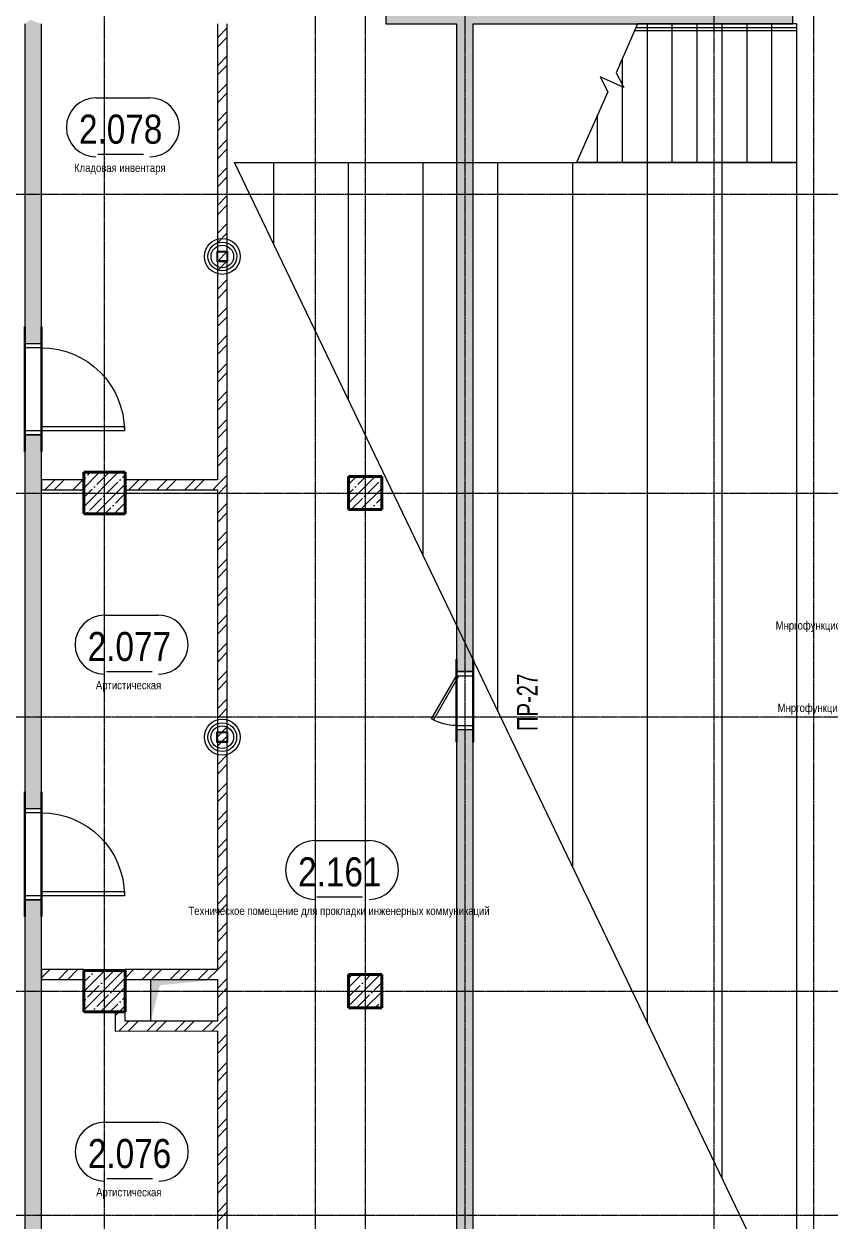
# Model space of a CAD drawing. Header units: millimetres. Extents: x -65509 to 912790, y 446 to 713294.
# Drawn here: x 191186 to 200895, y 203407 to 217825 of the extents above; entities that cross this region are included whole.
import ezdxf
from ezdxf.enums import TextEntityAlignment as Align

# ---------------------------------------------------------------- set-up
doc = ezdxf.new("R2010")
doc.units = ezdxf.units.MM
doc.linetypes.add('CENTER2', pattern=[28.575, 19.05, -3.175, 3.175, -3.175])
doc.linetypes.add('HIDDEN2', pattern=[4.7625, 3.175, -1.5875])
doc.layers.get('Defpoints').update_dxf_attribs({"color": 250})
for name, color, linetype, lineweight in [('A-AREA', 250, 'Continuous', 15), ('A-Wall-Open', 250, 'Continuous', 5), ('АР_Area', 250, 'Continuous', 5), ('АР_Двери', 5, 'Continuous', 9), ('АР_Колонны', 250, 'Continuous', 30), ('АР_площадь пом', 250, 'Continuous', 5), ('АР_Стены ЖБ', 250, 'Continuous', 35), ('АР_Стены кирпич', 250, 'Continuous', 20), ('АР_Стены ПЕНОблок', 250, 'Continuous', 20), ('АР_Ф_ЛК', 250, 'Continuous', 5), ('АР_Штриховка', 250, 'Continuous', 0), ('Двери кабины', 250, 'Continuous', 0), ('КМ_Фахверки', 250, 'Continuous', 25), ('ОВ_Шахты', 250, 'Continuous', 5), ('РД_Оси_100', 250, 'Continuous', 0)]:
    doc.layers.add(name, color=color, linetype=linetype, lineweight=lineweight)
for name, color, linetype, lineweight, plot in [('АР_Делит', 250, 'Continuous', 0, False), ('РД_Проем', 250, 'Continuous', 0, False), ('РД_проем_инж перемыч_подсчет', 250, 'Continuous', 30, False)]:
    doc.layers.add(name, color=color, linetype=linetype, lineweight=lineweight, plot=plot)
doc.layers.add('ЛК_Открытая', color=250, linetype='Continuous')
doc.layers.add('РД_Перемычка инж проемов', color=250, linetype='Continuous')
doc.styles.add('Arial0', font='arial.ttf')
doc.styles.add('style1', font='ARIALN.TTF')
doc.styles.add('ккк', font='isocpeur.ttf', dxfattribs={"width": 0.85, "oblique": 15})
pattern_1 = [(95, (142195.16, 127275.07), (140.09465, 117.55338), [19.05, -209.55]), (40, (142195.16, 127275.07), (-160.01845, 110.17673), [15.24, -167.6406]), (145.45144, (142206.83, 127284.87), (-19.9238, 227.7301), [16.19, -178.09024]), (91.1842, (142159.24, 127311), (221.41024, 161.9534), [28.575, -314.325]), (141.63556, (142177.7, 127324.5), (-7.0866, 342.82676), [24.285, -267.1356]), (36.18415, (142159.24, 127311), (-7.0866, 342.8268), [22.86, -251.4597]), (66, (142186.18, 127319.97), (179.51998, 34.89515), [19.05, -209.55]), (11, (142186.18, 127319.97), (-86.53993, 173.9412), [15.24, -167.64]), (116.45145, (142201.14, 127322.88), (92.98005, 208.83634), [16.19, -178.08994]), (82.5, (142195.16, 127275.07), (-57.60547, 61.973414), [0, -165.608, 0, -170.18, 0, -168.275]), (52.5, (142195.16, 127275.07), (-23.58973, 118.087), [0, -97.028, 0, -161.798, 0, -64.135]), (12.5, (142155.105, 127235.02), (99.927863, 91.826196), [0, -63.5, 0, -198.12, 0, -262.89]), (2.5, (142137.14, 127217.06), (86.7639, 122.72239), [0, -82.55, 0, -131.572, 0, -186.69])]
pattern_2 = [(45, (142195.16, 127275.07), (-168.3798, 168.3798), []), (45, (142307.4, 127275.07), (-168.3798, 168.3798), [])]
pattern_3 = [(45, (142195.16, 127275.07), (-112.2532, 112.2532), []), (45, (142307.41, 127275.07), (-112.2532, 112.2532), [198.4375, -39.6875, 0, -39.6875])]

# ---------------------------------------------------------------- blocks, each defined once
blk = doc.blocks.new('СОШ_2200_АР_ОСИ_М100_28.05.24')
at = {"layer": 'РД_Оси_100', "linetype": 'CENTER2'}
for p, q in [((49960, -6155), (49960, 139938.679)), ((-5954.958, 88500), (119910, 88500)), ((-5954.958, 84900), (119910, 84900)), ((119910, 82200), (-5954.958, 82200)), ((-5954.958, 78900), (119910, 78900)), ((119910, 76200), (-5954.958, 76200))]:
    blk.add_line(p, q, dxfattribs=at)
for points in [[(52500, 139938.679), (52500, -5755), (52358.276, -6155)], [(53100, 139938.679), (53100, -5755), (52949.266, -6155)], [(54300, 139938.679), (54300, -6155)], [(57300, 139938.679), (57300, -6155)], [(58500, 139938.679), (58500, -6155)]]:
    blk.add_lwpolyline(points, dxfattribs=at)
blk = doc.blocks.new('ЛК_открытая 1 эт 1500')
at = {"layer": 'АР_Ф_ЛК', "color": 5, "lineweight": 0}
for p, q in [((-920, 0), (-920, 2654)), ((-920, 2400), (-343, 2400)), ((-920, 2100), (338, 2100)), ((665, 0), (665, 1956)), ((705, 0), (705, 1938)), ((750, 0), (750, 1918)), ((-920, 1800), (750, 1800)), ((-920, 1500), (750, 1500)), ((-920, 1200), (750, 1200)), ((-920, 900), (750, 900)), ((-920, 600), (750, 600)), ((-920, 300), (750, 300)), ((-920, 0), (750, 0))]:
    blk.add_line(p, q, dxfattribs=at)
blk.add_lwpolyline([(750, 1918), (162, 2177), (-16, 2085), (111, 2371), (-67, 2278), (-920, 2654)], dxfattribs=at)
at = {"layer": 'АР_Ф_ЛК', "lineweight": 0}
blk.add_lwpolyline([(-85, 2071, 0, 150, 0), (-85, 1604, 0, 0, 0), (-85, 0, 0, 0, 0)], format="xyseb", dxfattribs=at)
blk = doc.blocks.new('otv')
at = {"linetype": 'Continuous'}
blk.add_lwpolyline([(0, -1), (0, 0), (1, 0), (1, -1)], close=True, dxfattribs=at)
blk.add_solid([(0, -1), (0, 0), (0.135, -0.137), (1, 0)], dxfattribs=at)
blk = doc.blocks.new('Ф_крпич 120')
at = {"layer": 'АР_Делит', "color": 1}
for radius in [216, 173, 136]:
    blk.add_circle((60, -60), radius, dxfattribs=at)
at = {"layer": 'КМ_Фахверки'}
blk.add_lwpolyline([(0, 0), (120, 0), (120, -120), (0, -120)], close=True, dxfattribs=at)
at = {"layer": 'КМ_Фахверки', "lineweight": 5}
blk.add_lwpolyline([(6, -6), (114, -6), (114, -114), (6, -114)], close=True, dxfattribs=at)
blk = doc.blocks.new('MOK-МаркаПом_овал_ареал')
for p, q in [((-2.99, 3.76), (3.52, 3.76)), ((-2.75, -3), (2.75, -3))]:
    blk.add_line(p, q)
for centre, radius, start, end in [((-2.99, 0.21), 3.55, 90, 270), ((3.52, 0.21), 3.55, 270, 90), ((-7.41, 0), 7.16, 0, 0.001)]:
    blk.add_arc(centre, radius, start, end)
at = {"color": 0, "style": 'style1'}
blk.add_attdef('АР-ПОМЕЩЕНИЕ:НОМЕР', text='', height=3, dxfattribs=at).set_placement((0.26, 0), align=Align.MIDDLE)
blk = doc.blocks.new('MOK-МаркаПомещения1')
at = {"layer": 'A-AREA', "color": 0}
blk.add_line((-3.65, -1.94), (3.65, -1.94), dxfattribs=at)
at = {"layer": 'A-AREA', "color": 0, "style": 'style1'}
blk.add_attdef('АР-ПОМЕЩЕНИЕ:ПЛОЩАДЬ', text='', height=3, dxfattribs=at).set_placement((0, 0), align=Align.MIDDLE)
at = {"layer": 'Defpoints', "style": 'style1', "flags": 8}
blk.add_attdef('АР-ПОМЕЩЕНИЕ:НАИМЕНОВАНИЕ', text='', height=1, dxfattribs=at).set_placement((0, 2.96), align=Align.MIDDLE)
blk = doc.blocks.new('MOK-МаркаПеремычки')
at = {"color": 0, "style": 'ккк', "oblique": 15, "width": 0.85}
blk.add_attdef('АР-ПРОЕМ:ПЕРЕМЫЧКА', text='', height=2.5, dxfattribs=at).set_placement((0, 0), align=Align.MIDDLE)

msp = doc.modelspace()

# ---------------------------------------------------------------- hatches: boundary and pattern name
at = {"layer": 'АР_Штриховка', "linetype": 'Continuous', "lineweight": 0}
h = msp.add_hatch(dxfattribs=at)
h.set_pattern_fill('AR-CONC', color=256, angle=45, style=0)
h.set_pattern_definition([(95, (142195.16, 127275.07), (140.09465, 117.55338), [19.05, -209.55]), (40, (142195.16, 127275.07), (-160.01845, 110.17673), [15.24, -167.6406]), (145.45144, (142206.83, 127284.87), (-19.9238, 227.7301), [16.19, -178.09024]), (91.1842, (142159.24, 127311), (221.41024, 161.9534), [28.575, -314.325]), (141.63556, (142177.7, 127324.5), (-7.0866, 342.82676), [24.285, -267.1356]), (36.18415, (142159.24, 127311), (-7.0866, 342.8268), [22.86, -251.4597]), (66, (142186.18, 127319.97), (179.51998, 34.89515), [19.05, -209.55]), (11, (142186.18, 127319.97), (-86.53993, 173.9412), [15.24, -167.64]), (116.45145, (142201.14, 127322.88), (92.98005, 208.83634), [16.19, -178.08994]), (82.5, (142195.16, 127275.07), (-57.60547, 61.973414), [0, -165.608, 0, -170.18, 0, -168.275]), (52.5, (142195.16, 127275.07), (-23.58973, 118.087), [0, -97.028, 0, -161.798, 0, -64.135]), (12.5, (142155.105, 127235.02), (99.927863, 91.826196), [0, -63.5, 0, -198.12, 0, -262.89]), (2.5, (142137.14, 127217.06), (86.7639, 122.72239), [0, -82.55, 0, -131.572, 0, -186.69])])
h.paths.add_polyline_path([(195545.157, 218025.073), (195545.157, 217825.073), (196395.157, 217825.073), (196461.824, 217875.073), (196395.157, 218025.073)], flags=0)
h.paths.add_polyline_path([(196395.157, 218025.073), (196461.824, 217875.073), (196595.157, 217825.073), (200445.157, 217825.073), (200445.157, 218025.073)], flags=0)
h = msp.add_hatch(dxfattribs=at)
h.set_pattern_fill('AR-CONC', color=256, angle=-315, style=0)
h.set_pattern_definition(pattern_1)
h.paths.add_polyline_path([(191395.157, 217825.073), (191261.824, 217875.073), (191195.157, 217825.073), (191195.157, 213975.073), (191395.157, 213975.073)], flags=0)
h.paths.add_polyline_path([(191395.157, 212875.073), (191195.157, 212875.073), (191195.157, 208375.073), (191395.157, 208375.073)], flags=0)
h.paths.add_polyline_path([(191395.157, 207275.073), (191195.157, 207275.073), (191195.157, 201875.073), (191395.157, 201875.073)], flags=0)
h.paths.add_polyline_path([(191395.157, 200775.073), (191195.157, 200775.073), (191195.157, 200175.073), (191395.157, 200375.073)], flags=0)
h = msp.add_hatch(dxfattribs=at)
h.set_pattern_fill('AR-CONC', color=256, angle=-315, style=0)
h.set_pattern_definition(pattern_1)
h.paths.add_polyline_path([(196595.157, 217825.073), (196461.824, 217875.073), (196395.157, 217825.073), (196395.157, 210025.073), (196595.157, 210025.073)], flags=0)
h.paths.add_polyline_path([(196595.157, 209325.073), (196395.157, 209325.073), (196395.157, 200375.073), (196461.824, 200325.073), (196595.157, 200375.073)], flags=0)
h = msp.add_hatch(dxfattribs=at)
h.set_pattern_fill('ANSI32', color=256, scale=25, style=0)
h.set_pattern_definition([(45, (142195.16, 127275.07), (-168.3798, 168.3798), []), (45, (142307.4, 127275.07), (-168.3798, 168.3798), [])])
h.paths.add_polyline_path([(193515.157, 206435.073), (193545.157, 206355.073), (193635.157, 206315.073), (193635.157, 212215.073), (193545.157, 212255.073), (193515.157, 212215.073)], flags=0)
h.paths.add_polyline_path([(193515.157, 212335.073), (193545.157, 212255.073), (193635.157, 212215.073), (193635.157, 217825.073), (193515.157, 217825.073)], flags=0)
h.paths.add_polyline_path([(193515.157, 200375.073), (193635.157, 200375.073), (193635.157, 205696.45), (193545.157, 205736.349), (193515.157, 205696.316)], flags=0)
h.paths.add_polyline_path([(193515.157, 205816.316), (193545.157, 205736.349), (193635.157, 205696.45), (193635.157, 206315.073), (193545.157, 206355.073), (193515.157, 206315.073)], flags=0)
at = {"layer": 'АР_Штриховка', "linetype": 'Continuous', "lineweight": 5}
h = msp.add_hatch(dxfattribs=at)
h.set_pattern_fill('ANSI35', color=256, scale=25, style=0)
h.set_pattern_definition(pattern_3)
h.paths.add_polyline_path([(191905.157, 211925.073), (192405.157, 211925.073), (192405.157, 212425.073), (191905.157, 212425.073)], flags=0)
at = {"layer": 'АР_Штриховка', "linetype": 'Continuous', "lineweight": 0}
h = msp.add_hatch(dxfattribs=at)
h.set_pattern_fill('ANSI32', color=256, scale=25, style=0)
h.set_pattern_definition(pattern_2)
h.paths.add_polyline_path([(191395.157, 212335.073), (191395.157, 212215.073), (191905.157, 212215.073), (191905.157, 212335.073)], flags=0)
h = msp.add_hatch(dxfattribs=at)
h.set_pattern_fill('ANSI32', color=256, scale=25, style=0)
h.set_pattern_definition(pattern_2)
h.paths.add_polyline_path([(192405.157, 212335.073), (192405.157, 212215.073), (193515.157, 212215.073), (193545.157, 212255.073), (193515.157, 212335.073)], flags=0)
at = {"layer": 'АР_Штриховка', "linetype": 'Continuous', "lineweight": 5}
h = msp.add_hatch(dxfattribs=at)
h.set_pattern_fill('ANSI35', color=256, scale=25, style=0)
h.set_pattern_definition(pattern_3)
h.paths.add_polyline_path([(195095.157, 211975.073), (195495.157, 211975.073), (195495.157, 212375.073), (195095.157, 212375.073)], flags=0)
at = {"layer": 'АР_Штриховка', "linetype": 'Continuous', "lineweight": 0}
h = msp.add_hatch(dxfattribs=at)
h.set_pattern_fill('ANSI32', color=256, scale=25, style=0)
h.set_pattern_definition(pattern_2)
h.paths.add_polyline_path([(191395.157, 206435.073), (191395.157, 206315.073), (191905.157, 206315.073), (191905.157, 206435.073)], flags=0)
at = {"layer": 'АР_Штриховка', "linetype": 'Continuous', "lineweight": 5}
h = msp.add_hatch(dxfattribs=at)
h.set_pattern_fill('ANSI35', color=256, scale=25, style=0)
h.set_pattern_definition(pattern_3)
h.paths.add_polyline_path([(191905.157, 205925.073), (192405.157, 205925.073), (192405.157, 206425.073), (191905.157, 206425.073)], flags=0)
at = {"layer": 'АР_Штриховка', "linetype": 'Continuous', "lineweight": 0}
h = msp.add_hatch(dxfattribs=at)
h.set_pattern_fill('ANSI32', color=256, scale=25, style=0)
h.set_pattern_definition(pattern_2)
h.paths.add_polyline_path([(192405.157, 206435.073), (192405.157, 206315.073), (193515.157, 206315.073), (193545.157, 206355.073), (193515.157, 206435.073)], flags=0)
at = {"layer": 'АР_Штриховка', "linetype": 'Continuous', "lineweight": 5}
h = msp.add_hatch(dxfattribs=at)
h.set_pattern_fill('ANSI35', color=256, scale=25, style=0)
h.set_pattern_definition(pattern_3)
h.paths.add_polyline_path([(195095.157, 205975.073), (195495.157, 205975.073), (195495.157, 206375.073), (195095.157, 206375.073)], flags=0)
at = {"layer": 'АР_Штриховка', "linetype": 'Continuous', "lineweight": 0}
h = msp.add_hatch(dxfattribs=at)
h.set_pattern_fill('ANSI32', color=256, scale=25, style=0)
h.set_pattern_definition([(45, (142195.16, 127275.07), (-168.3798, 168.3798), []), (45, (142307.4, 127275.07), (-168.3798, 168.3798), [])])
h.paths.add_polyline_path([(192285.157, 205694.939), (192405.157, 205815.073), (192405.157, 205925.077), (192285.157, 205925.077)], flags=0)
h = msp.add_hatch(dxfattribs=at)
h.set_pattern_fill('ANSI32', color=256, scale=25, style=0)
h.set_pattern_definition([(45, (142195.16, 127275.07), (-168.3798, 168.3798), []), (45, (142307.4, 127275.07), (-168.3798, 168.3798), [])])
h.paths.add_polyline_path([(192405.157, 205815.073), (192285.157, 205694.939), (193515.157, 205696.316), (193545.157, 205736.349), (193515.157, 205816.316)], flags=0)

# ---------------------------------------------------------------- linework, layer by layer
at = {"layer": 'A-Wall-Open', "linetype": 'Continuous', "lineweight": 5}
for p, q in [((196395.157, 210025.073), (196395.157, 209325.073)), ((196595.157, 210025.073), (196595.157, 209325.073))]:
    msp.add_line(p, q, dxfattribs=at)
at = {"layer": 'АР_Двери', "linetype": 'Continuous', "lineweight": 9}
for points in [[(191195.157, 213925.073), (191195.157, 213975.073), (191395.157, 213975.073), (191395.157, 213925.073)], [(191395.157, 212925.073), (191395.157, 212975.073), (192395.157, 212975.073), (192395.157, 212925.073)], [(191195.157, 212925.073), (191195.157, 212875.073), (191395.157, 212875.073), (191395.157, 212925.073)], [(191195.157, 208325.073), (191195.157, 208375.073), (191395.157, 208375.073), (191395.157, 208325.073)], [(191395.157, 207325.073), (191395.157, 207375.073), (192395.157, 207375.073), (192395.157, 207325.073)], [(191195.157, 207325.073), (191195.157, 207275.073), (191395.157, 207275.073), (191395.157, 207325.073)]]:
    msp.add_lwpolyline(points, close=True, dxfattribs=at)
at = {"layer": 'АР_Двери', "linetype": 'Continuous', "lineweight": 9, "extrusion": (0, 0, -1)}
for centre in [(-191395.157, 212925.073), (-191395.157, 207325.073)]:
    msp.add_arc(centre, 1000, 90, 180, dxfattribs=at)
at = {"layer": 'АР_Колонны', "linetype": 'HIDDEN2', "lineweight": 25}
for p, q in [((191905.157, 212425.073), (192405.157, 212425.073)), ((191905.157, 211925.073), (191905.157, 212425.073)), ((192405.157, 212425.073), (192405.157, 211925.073)), ((195095.157, 212375.073), (195495.157, 212375.073)), ((195095.157, 211975.073), (195095.157, 212375.073)), ((195495.157, 212375.073), (195495.157, 211975.073)), ((195495.157, 211975.073), (195095.157, 211975.073)), ((192405.157, 211925.073), (191905.157, 211925.073)), ((191905.157, 206425.073), (192405.157, 206425.073)), ((191905.157, 205925.073), (191905.157, 206425.073)), ((192405.157, 206425.073), (192405.157, 205925.073)), ((195095.157, 206375.073), (195495.157, 206375.073)), ((195095.157, 205975.073), (195095.157, 206375.073)), ((195495.157, 206375.073), (195495.157, 205975.073)), ((192405.157, 205925.073), (191905.157, 205925.073)), ((195495.157, 205975.073), (195095.157, 205975.073))]:
    msp.add_line(p, q, dxfattribs=at)
at = {"layer": 'АР_Колонны', "linetype": 'Continuous', "lineweight": 35}
for p, q in [((191905.157, 212425.073), (192405.157, 212425.073)), ((191905.157, 211925.073), (191905.157, 212425.073)), ((192405.157, 211925.073), (192405.157, 212425.073)), ((195095.157, 212375.073), (195495.157, 212375.073)), ((195095.157, 211975.073), (195095.157, 212375.073)), ((195495.157, 211975.073), (195495.157, 212375.073)), ((195095.157, 211975.073), (195495.157, 211975.073)), ((191905.157, 211925.073), (192405.157, 211925.073)), ((191905.157, 211925.073), (192405.157, 211925.073)), ((191905.157, 206425.073), (192405.157, 206425.073)), ((191905.157, 205925.073), (191905.157, 206425.073)), ((192405.157, 205925.073), (192405.157, 206425.073)), ((195095.157, 206375.073), (195495.157, 206375.073)), ((195095.157, 205975.073), (195095.157, 206375.073)), ((195495.157, 205975.073), (195495.157, 206375.073)), ((191905.157, 205925.073), (192405.157, 205925.073)), ((191905.157, 205925.073), (192405.157, 205925.073)), ((195095.157, 205975.073), (195495.157, 205975.073))]:
    msp.add_line(p, q, dxfattribs=at)
at = {"layer": 'АР_Стены ЖБ', "linetype": 'Continuous', "lineweight": 40}
for p, q in [((192405.157, 212425.073), (191905.157, 212425.073)), ((191905.157, 212425.073), (191905.157, 211925.073)), ((192405.157, 211925.073), (192405.157, 212425.073)), ((195495.157, 212375.073), (195095.157, 212375.073)), ((195095.157, 212375.073), (195095.157, 211975.073)), ((195495.157, 211975.073), (195495.157, 212375.073)), ((195095.157, 211975.073), (195495.157, 211975.073)), ((191905.157, 211925.073), (192405.157, 211925.073)), ((192405.157, 206425.073), (191905.157, 206425.073)), ((191905.157, 206425.073), (191905.157, 205925.073)), ((192405.157, 205925.073), (192405.157, 206425.073)), ((195495.157, 206375.073), (195095.157, 206375.073)), ((195095.157, 206375.073), (195095.157, 205975.073)), ((195495.157, 205975.073), (195495.157, 206375.073)), ((191905.157, 205925.073), (192405.157, 205925.073)), ((195095.157, 205975.073), (195495.157, 205975.073))]:
    msp.add_line(p, q, dxfattribs=at)
at = {"layer": 'АР_Стены кирпич', "linetype": 'Continuous', "lineweight": 20}
for p, q in [((193515.157, 217825.073), (193515.157, 212335.073)), ((193635.157, 200375.073), (193635.157, 217825.073)), ((191395.157, 212335.073), (191395.157, 212215.073)), ((191905.157, 212335.073), (191395.157, 212335.073)), ((191905.157, 212215.073), (191905.157, 212335.073)), ((192405.157, 212335.073), (192405.157, 212215.073)), ((193515.157, 212335.073), (192405.157, 212335.073)), ((191395.157, 212215.073), (191905.157, 212215.073)), ((192405.157, 212215.073), (193515.157, 212215.073)), ((193515.157, 212215.073), (193515.157, 206435.073)), ((191395.157, 206435.073), (191395.157, 206315.073)), ((191905.157, 206435.073), (191395.157, 206435.073)), ((191905.157, 206315.073), (191905.157, 206435.073)), ((192405.157, 206435.073), (192405.157, 206315.073)), ((193515.157, 206435.073), (192405.157, 206435.073)), ((191395.157, 206315.073), (191905.157, 206315.073)), ((192405.157, 206315.073), (193515.157, 206315.073)), ((193515.157, 206315.073), (193515.157, 205816.316)), ((192405.157, 205925.077), (192285.157, 205925.077)), ((192285.157, 205925.077), (192285.157, 205694.939)), ((192405.157, 205815.073), (192405.157, 205925.077)), ((193515.157, 205816.316), (192405.157, 205815.073)), ((192285.157, 205694.939), (193515.157, 205696.316)), ((193515.157, 205696.316), (193515.157, 200375.073))]:
    msp.add_line(p, q, dxfattribs=at)
at = {"layer": 'АР_Стены ПЕНОблок', "linetype": 'Continuous', "lineweight": 20}
for p, q in [((195545.157, 218025.073), (195545.157, 217825.073)), ((200445.157, 217825.073), (200445.157, 218025.073)), ((191195.157, 217825.073), (191195.157, 213975.073)), ((191395.157, 213975.073), (191395.157, 217825.073)), ((195545.157, 217825.073), (196395.157, 217825.073)), ((196395.157, 217825.073), (196395.157, 210025.073)), ((196595.157, 210025.073), (196595.157, 217825.073)), ((196595.157, 217825.073), (200445.157, 217825.073)), ((191195.157, 213975.073), (191395.157, 213975.073)), ((191395.157, 212875.073), (191195.157, 212875.073)), ((191195.157, 212875.073), (191195.157, 208375.073)), ((191395.157, 208375.073), (191395.157, 212875.073)), ((196395.157, 210025.073), (196595.157, 210025.073)), ((196595.157, 209325.073), (196395.157, 209325.073)), ((196395.157, 209325.073), (196395.157, 200375.073)), ((196595.157, 200375.073), (196595.157, 209325.073)), ((191195.157, 208375.073), (191395.157, 208375.073)), ((191395.157, 207275.073), (191195.157, 207275.073)), ((191195.157, 207275.073), (191195.157, 201875.073)), ((191395.157, 201875.073), (191395.157, 207275.073))]:
    msp.add_line(p, q, dxfattribs=at)
at = {"layer": 'Двери кабины', "linetype": 'Continuous', "lineweight": 0}
for points in [[(196395.157, 209975.073), (196416.808, 209962.573), (196116.808, 209442.958), (196095.157, 209455.458)], [(196595.157, 209975.073), (196595.157, 210025.073), (196395.157, 210025.073), (196395.157, 209975.073)], [(196595.157, 209375.073), (196595.157, 209325.073), (196395.157, 209325.073), (196395.157, 209375.073)]]:
    msp.add_lwpolyline(points, close=True, dxfattribs=at)
at = {"layer": 'Двери кабины', "linetype": 'Continuous', "lineweight": 0, "extrusion": (0, 0, -1)}
msp.add_arc((-196395.157, 209975.073), 600, 270, 300, dxfattribs=at)
at = {"layer": 'ЛК_Открытая', "lineweight": 0}
for p, q in [((200495.157, 202045.073), (193720.801, 216155.073)), ((193720.801, 216155.073), (200495.157, 216155.073)), ((194195.157, 215185.466), (194195.157, 216155.073)), ((195095.157, 213297.855), (195095.157, 216155.073)), ((195995.157, 211417.918), (195995.157, 216155.073)), ((196895.157, 209543.349), (196895.157, 216155.073)), ((197795.157, 207668.78), (197795.157, 216155.073)), ((198695.157, 205794.211), (198695.157, 216155.073)), ((199595.157, 203919.642), (199595.157, 216155.073)), ((200495.157, 202045.073), (200495.157, 216155.073))]:
    msp.add_line(p, q, dxfattribs=at)
at = {"layer": 'РД_Проем', "linetype": 'Continuous', "lineweight": 0}
for p, q in [((191195.157, 212875.073), (191195.157, 213975.073)), ((191395.157, 212875.073), (191395.157, 213975.073)), ((196395.157, 209325.073), (196395.157, 210025.073)), ((196595.157, 209325.073), (196595.157, 210025.073)), ((191195.157, 207275.073), (191195.157, 208375.073)), ((191395.157, 207275.073), (191395.157, 208375.073))]:
    msp.add_line(p, q, dxfattribs=at)
at = {"layer": 'РД_проем_инж перемыч_подсчет', "linetype": 'Continuous', "lineweight": 30}
for p, q in [((191195.157, 212675.073), (191195.157, 214175.073)), ((191395.157, 212675.073), (191395.157, 214175.073)), ((196395.157, 210175.073), (196395.157, 209175.073)), ((196595.157, 210175.073), (196595.157, 209175.073)), ((191195.157, 207075.073), (191195.157, 208575.073)), ((191395.157, 207075.073), (191395.157, 208575.073))]:
    msp.add_line(p, q, dxfattribs=at)

# ---------------------------------------------------------------- block references
at = {"layer": 'АР_Area', "linetype": 'Continuous', "lineweight": 5}
ref = msp.add_blockref('MOK-МаркаПом_овал_ареал', (192350.464, 216558.09), dxfattribs=dict(at, xscale=100, yscale=100, zscale=100))
ref.add_attrib('АР-ПОМЕЩЕНИЕ:НОМЕР', '2.078', dxfattribs={"layer": '0', "color": 0, "height": 350, "style": 'style1'}).set_placement((192350.464, 216558.09), align=Align.MIDDLE)
ref.add_attrib('АР-ПОМЕЩЕНИЕ:НАИМЕНОВАНИЕ', 'Кладовая инвентаря', dxfattribs={"layer": 'Defpoints', "color": 2, "height": 100, "style": 'style1'}).set_placement((192341.049, 216076.697), align=Align.MIDDLE)
ref = msp.add_blockref('MOK-МаркаПом_овал_ареал', (203364.108, 211050.99), dxfattribs=dict(at, xscale=100, yscale=100, zscale=100))
ref.add_attrib('АР-ПОМЕЩЕНИЕ:НОМЕР', '2.068', dxfattribs={"layer": '0', "color": 0, "height": 350, "style": 'style1'}).set_placement((203364.108, 211050.99), align=Align.MIDDLE)
ref.add_attrib('АР-ПОМЕЩЕНИЕ:НАИМЕНОВАНИЕ', 'Мнргофункциональное многосветное пространство с функцией актового зала на 250 мест с эстрадой в уровне пола', dxfattribs={"layer": 'Defpoints', "color": 2, "height": 100, "style": 'style1'}).set_placement((203354.692, 210569.597), align=Align.MIDDLE)
ref = msp.add_blockref('MOK-МаркаПом_овал_ареал', (192455.062, 210327.365), dxfattribs=dict(at, xscale=100, yscale=100, zscale=100))
ref.add_attrib('АР-ПОМЕЩЕНИЕ:НОМЕР', '2.077', dxfattribs={"layer": '0', "color": 0, "height": 350, "style": 'style1'}).set_placement((192455.062, 210327.365), align=Align.MIDDLE)
ref.add_attrib('АР-ПОМЕЩЕНИЕ:НАИМЕНОВАНИЕ', 'Артистическая', dxfattribs={"layer": 'Defpoints', "color": 2, "height": 100, "style": 'style1'}).set_placement((192445.647, 209845.972), align=Align.MIDDLE)
ref = msp.add_blockref('MOK-МаркаПом_овал_ареал', (194990.152, 207613.03), dxfattribs=dict(at, xscale=100, yscale=100, zscale=100))
ref.add_attrib('АР-ПОМЕЩЕНИЕ:НОМЕР', '2.161', dxfattribs={"layer": '0', "color": 0, "height": 350, "style": 'style1'}).set_placement((194990.152, 207613.03), align=Align.MIDDLE)
ref.add_attrib('АР-ПОМЕЩЕНИЕ:НАИМЕНОВАНИЕ', 'Техническое помещение для прокладки инженерных коммуникаций', dxfattribs={"layer": 'Defpoints', "color": 2, "height": 100, "style": 'style1'}).set_placement((194980.736, 207131.637), align=Align.MIDDLE)
ref = msp.add_blockref('MOK-МаркаПом_овал_ареал', (192458.066, 204220.112), dxfattribs=dict(at, xscale=100, yscale=100, zscale=100))
ref.add_attrib('АР-ПОМЕЩЕНИЕ:НОМЕР', '2.076', dxfattribs={"layer": '0', "color": 0, "height": 350, "style": 'style1'}).set_placement((192458.066, 204220.112), align=Align.MIDDLE)
ref.add_attrib('АР-ПОМЕЩЕНИЕ:НАИМЕНОВАНИЕ', 'Артистическая', dxfattribs={"layer": 'Defpoints', "color": 2, "height": 100, "style": 'style1'}).set_placement((192448.651, 203738.719), align=Align.MIDDLE)
at = {"layer": 'АР_площадь пом', "linetype": 'Continuous', "lineweight": 5}
ref = msp.add_blockref('MOK-МаркаПомещения1', (203378.931, 209280.967), dxfattribs=dict(at, xscale=100, yscale=100, zscale=100))
ref.add_attrib('АР-ПОМЕЩЕНИЕ:НАИМЕНОВАНИЕ', 'Мнргофункциональное многосветное пространство с функцией актового зала на 250 мест с эстрадой в уровне пола', dxfattribs={"layer": 'Defpoints', "height": 100, "style": 'style1'}).set_placement((203378.931, 209576.53), align=Align.MIDDLE)
ref.add_attrib('АР-ПОМЕЩЕНИЕ:ПЛОЩАДЬ', '337.37', dxfattribs={"layer": 'A-AREA', "color": 0, "height": 300, "style": 'style1'}).set_placement((203378.931, 209280.967), align=Align.MIDDLE)
at = {"layer": 'КМ_Фахверки', "rotation": 270}
for p in [(193635.157, 215085.073), (193634.51, 209295.073)]:
    msp.add_blockref('Ф_крпич 120', p, dxfattribs=at)
at = {"layer": 'ЛК_Открытая', "rotation": 89.99999999999999}
msp.add_blockref('ЛК_открытая 1 эт 1500', (200495.157, 217075.073), dxfattribs=at)
at = {"layer": 'ОВ_Шахты', "xscale": 800, "yscale": 500}
msp.add_blockref('otv', (192715.157, 206315.073), dxfattribs=at)
at = {"layer": 'РД_Оси_100'}
msp.add_blockref('СОШ_2200_АР_ОСИ_М100_28.05.24', (142195.157, 127275.073), dxfattribs=at)
at = {"layer": 'РД_Перемычка инж проемов', "linetype": 'Continuous', "lineweight": -3}
ref = msp.add_blockref('MOK-МаркаПеремычки', (197246.085, 209653.751, 200), dxfattribs=dict(at, xscale=100, yscale=100, zscale=100, rotation=89.99999999999999))
ref.add_attrib('АР-ПРОЕМ:ПЕРЕМЫЧКА', 'ПР-27', dxfattribs={"layer": '0', "color": 0, "height": 250, "rotation": 90, "style": 'Arial0', "width": 0.7}).set_placement((197246.085, 209653.751, 200), align=Align.MIDDLE)

doc.saveas('drawing.dxf')
